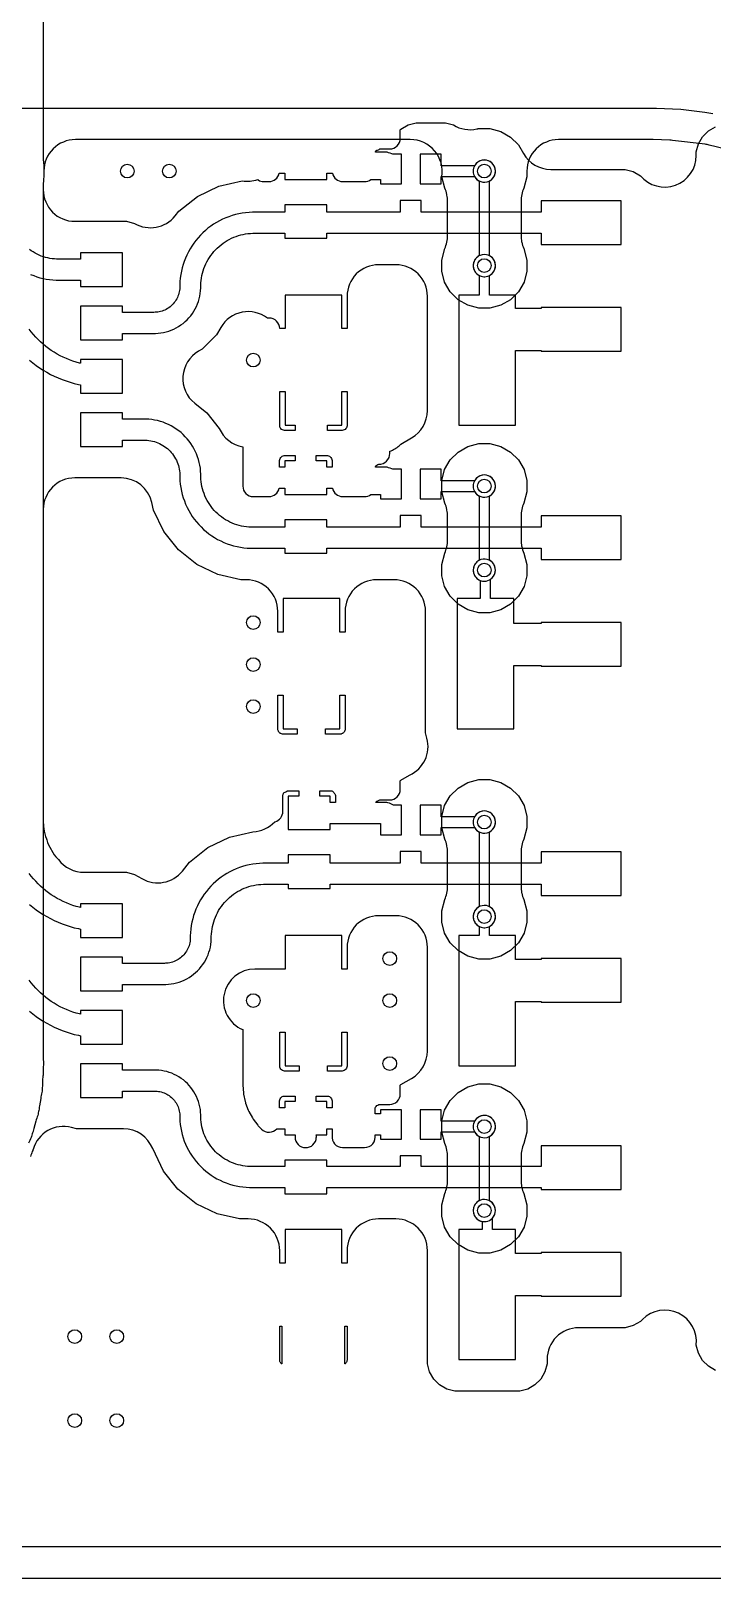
# Model space of a CAD drawing. Header units: millimetres. Extents: x 0 to 150, y 0 to 150.
# Drawn here: x 74.9 to 107.3, y 0 to 73.7 of the extents above; entities that cross this region are included whole.
import ezdxf

# ---------------------------------------------------------------- set-up
doc = ezdxf.new("R2010")
doc.units = ezdxf.units.MM

msp = doc.modelspace()

# ---------------------------------------------------------------- linework, layer by layer
at = {"layer": '16_copper'}
for points in [[(72.647, 70), (104.5, 70), (104.693, 69.999), (105.08, 69.989), (105.466, 69.971), (105.852, 69.943), (106.237, 69.905), (106.62, 69.859), (107.003, 69.803), (107.384, 69.738)], [(57, 1.5), (140, 1.5)]]:
    msp.add_lwpolyline(points, dxfattribs=at)
msp.add_lwpolyline([(108.727, 67.868), (107.202, 68.243, 0.030217), (107.024, 68.276), (105.466, 68.465, 0.022659), (105.33, 68.476), (104.545, 68.499, 0.007552), (104.5, 68.5), (100.028, 68.5, 0.414214), (98.528, 67), (98.528, 66.733), (98.382, 66.187, 0.105882), (98.25, 65.573), (98.25, 63.927, 0.048452), (98.278, 63.639), (98.283, 63.618, 0.052951), (98.382, 63.313), (98.528, 62.767), (98.528, 62.233), (98.39, 61.717), (98.123, 61.255), (97.745, 60.877), (97.283, 60.61), (96.767, 60.472), (96.233, 60.472), (95.717, 60.61), (95.255, 60.877), (94.877, 61.255), (94.61, 61.717), (94.472, 62.233), (94.472, 62.767), (94.618, 63.313, 0.105882), (94.75, 63.927), (94.75, 65.573, 0.048452), (94.722, 65.861), (94.717, 65.882, 0.052951), (94.618, 66.187), (94.472, 66.733, 0.466806), (92.972, 68.5), (77.028, 68.5, 0.414214), (75.528, 67), (75.528, 66.719, 0.048451), (75.5, 66.43), (75.5, 24.673, 0.024023), (75.507, 24.527), (75.51, 24.504, 0.048073), (75.5, 24.214), (75.5, 24.031, 0.029183), (75.477, 23.857), (75.477, 23.851, 0.065937), (75.461, 23.453), (75.461, 23.423, 0.039046), (75.441, 23.187), (75.436, 23.123, 0.047942), (75.377, 22.839), (75.316, 22.485, 0.021249), (75.301, 22.358), (75.298, 22.328, 0.039041), (75.251, 22.096), (75.239, 22.032, 0.047945), (75.149, 21.758), (75.048, 21.412, 0.021244), (75.018, 21.288), (75.012, 21.258, 0.039039), (74.939, 21.033), (74.92, 20.972, 0.047952), (74.799, 20.709)], format="xyb", dxfattribs=at)
for points in [[(96.589, 61.978, 0.714199), (96.75, 62.966), (96.75, 66.534, 0.951294), (96.298, 67.489), (96.244, 67.463, 0.594063), (96.25, 66.534), (96.25, 62.966), (96.244, 62.963), (96.194, 62.931), (96.147, 62.894), (96.106, 62.853), (96.069, 62.806), (96.037, 62.756), (96.011, 62.702), (95.992, 62.646), (95.978, 62.589), (95.972, 62.53), (95.972, 62.47), (95.978, 62.411), (95.992, 62.354), (96.011, 62.298), (96.037, 62.244), (96.069, 62.194), (96.106, 62.147), (96.147, 62.106), (96.194, 62.069), (96.244, 62.037), (96.298, 62.011), (96.354, 61.992), (96.411, 61.978), (96.47, 61.972), (96.53, 61.972)], [(96.233, 45.972), (95.717, 46.11), (95.255, 46.377), (94.877, 46.755), (94.61, 47.217), (94.472, 47.733), (94.472, 48.267), (94.618, 48.813, 0.105882), (94.75, 49.427), (94.75, 50.573, 0.048452), (94.722, 50.861), (94.717, 50.882, 0.052951), (94.618, 51.187), (94.472, 51.733), (94.472, 52.267), (94.61, 52.783), (94.877, 53.245), (95.255, 53.623), (95.717, 53.89), (96.233, 54.028), (96.767, 54.028), (97.283, 53.89), (97.745, 53.623), (98.123, 53.245), (98.39, 52.783), (98.528, 52.267), (98.528, 51.733), (98.382, 51.187, 0.105882), (98.25, 50.573), (98.25, 49.427, 0.048452), (98.278, 49.139), (98.283, 49.118, 0.052951), (98.382, 48.813), (98.528, 48.267), (98.528, 47.733), (98.39, 47.217), (98.123, 46.755), (97.745, 46.377), (97.283, 46.11), (96.767, 45.972)], [(96.589, 47.478, 0.714199), (96.75, 48.466), (96.75, 51.534, 0.951294), (96.298, 52.489), (96.244, 52.463, 0.594063), (96.25, 51.534), (96.25, 48.466), (96.244, 48.463), (96.194, 48.431), (96.147, 48.394), (96.106, 48.353), (96.069, 48.306), (96.037, 48.256), (96.011, 48.202), (95.992, 48.146), (95.978, 48.089), (95.972, 48.03), (95.972, 47.97), (95.978, 47.911), (95.992, 47.854), (96.011, 47.798), (96.037, 47.744), (96.069, 47.694), (96.106, 47.647), (96.147, 47.606), (96.194, 47.569), (96.244, 47.537), (96.298, 47.511), (96.354, 47.492), (96.411, 47.478), (96.47, 47.472), (96.53, 47.472)], [(96.233, 29.472), (95.717, 29.61), (95.255, 29.877), (94.877, 30.255), (94.61, 30.717), (94.472, 31.233), (94.472, 31.767), (94.618, 32.313, 0.105882), (94.75, 32.927), (94.75, 34.573, 0.048452), (94.722, 34.861), (94.717, 34.882, 0.052951), (94.618, 35.187), (94.472, 35.733), (94.472, 36.267), (94.61, 36.783), (94.877, 37.245), (95.255, 37.623), (95.717, 37.89), (96.233, 38.028), (96.767, 38.028), (97.283, 37.89), (97.745, 37.623), (98.123, 37.245), (98.39, 36.783), (98.528, 36.267), (98.528, 35.733), (98.382, 35.187, 0.105882), (98.25, 34.573), (98.25, 32.927, 0.048452), (98.278, 32.639), (98.283, 32.618, 0.052951), (98.382, 32.313), (98.528, 31.767), (98.528, 31.233), (98.39, 30.717), (98.123, 30.255), (97.745, 29.877), (97.283, 29.61), (96.767, 29.472)], [(96.589, 30.978, 0.714199), (96.75, 31.966), (96.75, 35.534, 0.951294), (96.298, 36.489), (96.244, 36.463, 0.594063), (96.25, 35.534), (96.25, 31.966), (96.244, 31.963), (96.194, 31.931), (96.147, 31.894), (96.106, 31.853), (96.069, 31.806), (96.037, 31.756), (96.011, 31.702), (95.992, 31.646), (95.978, 31.589), (95.972, 31.53), (95.972, 31.47), (95.978, 31.411), (95.992, 31.354), (96.011, 31.298), (96.037, 31.244), (96.069, 31.194), (96.106, 31.147), (96.147, 31.106), (96.194, 31.069), (96.244, 31.037), (96.298, 31.011), (96.354, 30.992), (96.411, 30.978), (96.47, 30.972), (96.53, 30.972)], [(96.233, 15.472), (95.717, 15.61), (95.255, 15.877), (94.877, 16.255), (94.61, 16.717), (94.472, 17.233), (94.472, 17.767), (94.618, 18.313, 0.105882), (94.75, 18.927), (94.75, 20.073, 0.048452), (94.722, 20.361), (94.717, 20.382, 0.052951), (94.618, 20.687), (94.472, 21.233), (94.472, 21.767), (94.61, 22.283), (94.877, 22.745), (95.255, 23.123), (95.717, 23.39), (96.233, 23.528), (96.767, 23.528), (97.283, 23.39), (97.745, 23.123), (98.123, 22.745), (98.39, 22.283), (98.528, 21.767), (98.528, 21.233), (98.382, 20.687, 0.105882), (98.25, 20.073), (98.25, 18.927, 0.048452), (98.278, 18.639), (98.283, 18.618, 0.052951), (98.382, 18.313), (98.528, 17.767), (98.528, 17.233), (98.39, 16.717), (98.123, 16.255), (97.745, 15.877), (97.283, 15.61), (96.767, 15.472)], [(96.589, 16.978, 0.714199), (96.75, 17.966), (96.75, 21.034, 0.951294), (96.298, 21.989), (96.244, 21.963, 0.594063), (96.25, 21.034), (96.25, 17.966), (96.244, 17.963), (96.194, 17.931), (96.147, 17.894), (96.106, 17.853), (96.069, 17.806), (96.037, 17.756), (96.011, 17.702), (95.992, 17.646), (95.978, 17.589), (95.972, 17.53), (95.972, 17.47), (95.978, 17.411), (95.992, 17.354), (96.011, 17.298), (96.037, 17.244), (96.069, 17.194), (96.106, 17.147), (96.147, 17.106), (96.194, 17.069), (96.244, 17.037), (96.298, 17.011), (96.354, 16.992), (96.411, 16.978), (96.47, 16.972), (96.53, 16.972)]]:
    msp.add_lwpolyline(points, format="xyb", close=True, dxfattribs=at)
at = {"layer": '1_copper'}
for points in [[(75.5, 81.14), (75.5, 67.57, 0.01614), (75.503, 67.473), (75.505, 67.454, 0.028867), (75.528, 67.28), (75.528, 66.719, 0.048452), (75.5, 66.43), (75.5, 66.11, 0.414214), (77, 64.61), (79.467, 64.61), (79.849, 64.508, 0.37264), (81.779, 64.867), (81.954, 65.086), (82.842, 65.794), (83.865, 66.287), (84.972, 66.54, 0.123232), (85.709, 66.594), (85.73, 66.579, 0.143416), (86, 66.5), (86.246, 66.5, 0.356317), (86.735, 66.9), (87, 66.9), (87, 66.6), (89, 66.6), (89, 66.9), (89.265, 66.9, 0.356337), (89.754, 66.5), (90.796, 66.5, 0.161906), (91.095, 66.6), (91.55, 66.6), (91.55, 66.4), (92.55, 66.4), (92.55, 67.8), (92.137, 67.8), (92.092, 67.824), (92.02, 67.854), (91.945, 67.877, 0.077399), (91.789, 67.9), (91.316, 67.9), (91.325, 67.92), (91.353, 67.962), (91.382, 67.991, 0.025706), (91.525, 68.054), (92, 68.054, 0.414214), (92.5, 68.554), (92.5, 68.971), (92.529, 69), (92.871, 69.198), (93.253, 69.3), (94.647, 69.3), (95.029, 69.198, 0.196558), (96.149, 69.007), (96.184, 69.016, 0.008277), (96.233, 69.028), (96.767, 69.028), (97.283, 68.89), (97.745, 68.623), (98.123, 68.245), (98.362, 67.831, 0.267949), (99.661, 67.081), (103.212, 67.081), (103.594, 66.979), (103.936, 66.782, 0.702138), (106.595, 67.744), (106.595, 67.912), (106.697, 68.294), (106.895, 68.636), (107.174, 68.915), (107.516, 69.113)], [(107.516, 9.887), (107.174, 10.085), (106.895, 10.364), (106.697, 10.706), (106.595, 11.088, 0.7094), (104.034, 12.317), (103.936, 12.218), (103.594, 12.021), (103.212, 11.919), (100.99, 11.919, 0.414214), (99.49, 10.419), (99.49, 10.203), (99.388, 9.821), (99.191, 9.479), (98.911, 9.2), (98.569, 9.002), (98.188, 8.9), (95.093, 8.9), (94.711, 9.002), (94.369, 9.2), (94.09, 9.479), (93.892, 9.821), (93.79, 10.203), (93.79, 15.6, 0.414214), (92.29, 17.1), (91.464, 17.1, 0.414214), (89.964, 15.6), (89.964, 15), (89.71, 15), (89.71, 16.6), (87.01, 16.6), (87.01, 15), (86.756, 15), (86.756, 15.6, 0.414214), (85.256, 17.1), (84.848, 17.1), (83.771, 17.346), (82.777, 17.825), (81.913, 18.513), (81.225, 19.377), (80.708, 20.449, 0.306225), (79.317, 21.39), (77.073, 21.39), (76.841, 21.452, 0.409417), (75.01, 20.415), (75.008, 20.408), (74.998, 20.368, 0.040723), (74.914, 20.137), (74.894, 20.076, 0.04588)]]:
    msp.add_lwpolyline(points, format="xyb", dxfattribs=at)
for points in [[(94.45, 66.75), (96.034, 66.75, 0.951294), (96.989, 67.202), (96.963, 67.256, 0.594063), (96.034, 67.25), (94.45, 67.25), (94.45, 67.8), (93.45, 67.8), (93.45, 66.4), (94.45, 66.4)], [(80.964, 59.278), (81.093, 59.293), (81.221, 59.315), (81.347, 59.345), (81.472, 59.382), (81.594, 59.427), (81.713, 59.478), (81.829, 59.536), (81.941, 59.601), (82.05, 59.673), (82.154, 59.75), (82.253, 59.833), (82.348, 59.922), (82.437, 60.017), (82.52, 60.116), (82.597, 60.22), (82.669, 60.329), (82.734, 60.441), (82.792, 60.557), (82.843, 60.676), (82.888, 60.798), (82.925, 60.923), (82.955, 61.049), (82.977, 61.177), (82.992, 61.306), (83, 61.435), (83, 61.5), (83.001, 61.559), (83.006, 61.676), (83.017, 61.793), (83.033, 61.909), (83.055, 62.024), (83.082, 62.138), (83.114, 62.251), (83.151, 62.363), (83.193, 62.472), (83.241, 62.579), (83.293, 62.684), (83.35, 62.787), (83.412, 62.887), (83.478, 62.983), (83.549, 63.077), (83.624, 63.167), (83.703, 63.254), (83.786, 63.337), (83.873, 63.416), (83.963, 63.491), (84.057, 63.562), (84.153, 63.628), (84.253, 63.69), (84.356, 63.747), (84.461, 63.799), (84.568, 63.847), (84.677, 63.889), (84.789, 63.926), (84.902, 63.958), (85.016, 63.985), (85.131, 64.007), (85.247, 64.023), (85.364, 64.034), (85.481, 64.039), (85.54, 64.04), (87, 64.04), (87, 63.8), (89, 63.8), (89, 64.04), (99.205, 64.04), (99.205, 63.499), (103.015, 63.499), (103.015, 65.581), (99.205, 65.581), (99.205, 65.04), (93.5, 65.04), (93.5, 65.6), (92.5, 65.6), (92.5, 65.04), (89, 65.04), (89, 65.4), (87, 65.4), (87, 65.04), (85.458, 65.04), (85.295, 65.032), (85.132, 65.017), (84.97, 64.995), (84.809, 64.965), (84.65, 64.927), (84.493, 64.882), (84.337, 64.83), (84.185, 64.771), (84.035, 64.705), (83.889, 64.632), (83.746, 64.553), (83.607, 64.467), (83.472, 64.374), (83.341, 64.276), (83.216, 64.171), (83.095, 64.061), (82.979, 63.945), (82.869, 63.824), (82.764, 63.699), (82.666, 63.568), (82.573, 63.433), (82.487, 63.294), (82.408, 63.151), (82.335, 63.005), (82.269, 62.855), (82.21, 62.703), (82.158, 62.547), (82.113, 62.39), (82.075, 62.231), (82.045, 62.07), (82.023, 61.908), (82.008, 61.745), (82, 61.582), (82, 61.5), (81.999, 61.464), (81.995, 61.393), (81.987, 61.322), (81.975, 61.251), (81.958, 61.182), (81.938, 61.113), (81.913, 61.046), (81.885, 60.98), (81.853, 60.916), (81.817, 60.854), (81.778, 60.795), (81.735, 60.737), (81.689, 60.682), (81.64, 60.63), (81.588, 60.581), (81.533, 60.535), (81.476, 60.492), (81.416, 60.453), (81.354, 60.417), (81.29, 60.385), (81.224, 60.357), (81.157, 60.332), (81.088, 60.312), (81.019, 60.295), (80.948, 60.283), (80.877, 60.275, 0.052374), (80.77, 60.27), (79.27, 60.27), (79.27, 60.57), (77.27, 60.57), (77.27, 58.97), (79.27, 58.97), (79.27, 59.27), (80.835, 59.27)], [(97.99, 58.46), (99.205, 58.46), (99.205, 58.419), (103.015, 58.419), (103.015, 60.501), (99.205, 60.501), (99.205, 60.46), (97.99, 60.46), (97.99, 61.1), (96.75, 61.1), (96.75, 62.034, 0.951294), (96.298, 62.989), (96.244, 62.963, 0.594063), (96.25, 62.034), (96.25, 61.1), (95.29, 61.1), (95.29, 54.9), (97.99, 54.9)], [(92.137, 52.8), (92.092, 52.824), (92.02, 52.854), (91.945, 52.877, 0.077399), (91.789, 52.9), (91.316, 52.9), (91.325, 52.92), (91.353, 52.962), (91.388, 52.997), (91.43, 53.025), (91.476, 53.044, 0.428115), (92, 53.554), (92, 53.656, 0.08769), (92.447, 53.925), (92.478, 53.951, 0.011591), (92.529, 54), (93.04, 54.295, 0.267948), (93.79, 55.594), (93.79, 61.04, 0.414214), (92.29, 62.54), (91.464, 62.54, 0.414214), (89.964, 61.04), (89.964, 59.5), (89.71, 59.5), (89.71, 61.1), (87.01, 61.1), (87.01, 59.5), (86.756, 59.5, 0.414206), (86.256, 60), (86.168, 60, 0.452852), (83.957, 59.56), (83.755, 59.21), (83.06, 58.515), (82.893, 58.419, 0.528515), (82.708, 55.947), (83.292, 55.482), (83.88, 54.743, 0.252046), (85, 53.867), (85, 52, 0.414214), (85.5, 51.5), (86.246, 51.5, 0.356317), (86.735, 51.9), (87, 51.9), (87, 51.6), (89, 51.6), (89, 51.9), (89.265, 51.9, 0.356337), (89.754, 51.5), (90.796, 51.5, 0.161906), (91.095, 51.6), (91.5, 51.6, 0.025054), (91.55, 51.603), (91.55, 51.4), (92.55, 51.4), (92.55, 52.8)], [(85.401, 50.041), (85.285, 50.046), (85.168, 50.057), (85.052, 50.074), (84.937, 50.096), (84.823, 50.124), (84.711, 50.157), (84.6, 50.195), (84.492, 50.239), (84.385, 50.287), (84.281, 50.341), (84.18, 50.399), (84.081, 50.463), (83.986, 50.531), (83.894, 50.603), (83.805, 50.68), (83.721, 50.761), (83.64, 50.845), (83.563, 50.934), (83.491, 51.026), (83.423, 51.121), (83.359, 51.22), (83.301, 51.321), (83.247, 51.425), (83.199, 51.532), (83.155, 51.64), (83.117, 51.751), (83.084, 51.863), (83.056, 51.977), (83.034, 52.092), (83.017, 52.208), (83.006, 52.325), (83.001, 52.441), (83, 52.5), (83, 52.57), (82.993, 52.711), (82.978, 52.851), (82.956, 52.99), (82.927, 53.128), (82.89, 53.264), (82.847, 53.398), (82.796, 53.53), (82.739, 53.658), (82.675, 53.784), (82.604, 53.906), (82.528, 54.024), (82.445, 54.138), (82.356, 54.248), (82.262, 54.352), (82.162, 54.452), (82.058, 54.546), (81.948, 54.635), (81.834, 54.718), (81.716, 54.794), (81.594, 54.865), (81.468, 54.929), (81.34, 54.986), (81.208, 55.037), (81.074, 55.08), (80.938, 55.117), (80.8, 55.146), (80.661, 55.168), (80.521, 55.183), (80.38, 55.19), (79.27, 55.19), (79.27, 55.49), (77.27, 55.49), (77.27, 53.89), (79.27, 53.89), (79.27, 54.19), (80.31, 54.19, 0.064256), (80.443, 54.185), (80.531, 54.176), (80.618, 54.162), (80.705, 54.143), (80.79, 54.12), (80.874, 54.093), (80.957, 54.061), (81.038, 54.025), (81.116, 53.985), (81.193, 53.941), (81.267, 53.893), (81.339, 53.841), (81.408, 53.785), (81.473, 53.726), (81.536, 53.663), (81.595, 53.598), (81.651, 53.529), (81.703, 53.457), (81.751, 53.383), (81.795, 53.306), (81.835, 53.228), (81.871, 53.147), (81.903, 53.064), (81.93, 52.98), (81.953, 52.895), (81.972, 52.808), (81.986, 52.721), (81.995, 52.633), (81.999, 52.544), (82, 52.5), (82, 52.418), (82.008, 52.253), (82.023, 52.089), (82.047, 51.926), (82.078, 51.764), (82.117, 51.604), (82.163, 51.446), (82.217, 51.291), (82.278, 51.138), (82.347, 50.988), (82.422, 50.841), (82.505, 50.699), (82.594, 50.56), (82.689, 50.426), (82.791, 50.296), (82.899, 50.172), (83.013, 50.053), (83.132, 49.939), (83.256, 49.831), (83.386, 49.729), (83.52, 49.634), (83.659, 49.545), (83.801, 49.462), (83.948, 49.387), (84.098, 49.318), (84.251, 49.257), (84.406, 49.203), (84.564, 49.157), (84.724, 49.118), (84.886, 49.087), (85.049, 49.063), (85.213, 49.048), (85.378, 49.04), (87, 49.04), (87, 48.8), (89, 48.8), (89, 49.04), (99.205, 49.04), (99.205, 48.499), (103.015, 48.499), (103.015, 50.581), (99.205, 50.581), (99.205, 50.04), (93.5, 50.04), (93.5, 50.6), (92.5, 50.6), (92.5, 50.04), (89, 50.04), (89, 50.4), (87, 50.4), (87, 50.04), (85.46, 50.04)], [(86.909, 37.281), (86.913, 37.298), (86.919, 37.322), (86.932, 37.353), (86.944, 37.374), (86.953, 37.388), (86.969, 37.408, 0.030823), (87.135, 37.494), (87.66, 37.494), (87.66, 37.24), (87.16, 37.24), (87.16, 35.64), (89.16, 35.64), (89.16, 35.94), (91.55, 35.94), (91.55, 35.4), (92.55, 35.4), (92.55, 36.8), (92.175, 36.8), (92.119, 36.835), (92.05, 36.869), (91.977, 36.897), (91.903, 36.919, 0.076391), (91.749, 36.94), (91.338, 36.94), (91.353, 36.962), (91.388, 36.997, 0.024483), (91.525, 37.054), (92, 37.054, 0.414214), (92.5, 37.554), (92.5, 37.971), (92.529, 38), (92.941, 38.238, 0.366399), (93.768, 39.991), (93.7, 40.243), (93.7, 46.04, 0.414214), (92.2, 47.54), (91.374, 47.54, 0.414214), (89.874, 46.04), (89.874, 45.04), (89.62, 45.04), (89.62, 46.64), (86.92, 46.64), (86.92, 45.04), (86.666, 45.04), (86.666, 46.04, 0.414214), (85.166, 47.54), (84.901, 47.54), (83.811, 47.789), (82.804, 48.274), (81.931, 48.971), (81.234, 49.844), (80.749, 50.851), (80.664, 51.224, 0.349915), (79.201, 52.39), (77, 52.39, 0.414214), (75.5, 50.89), (75.5, 36.08, 0.063298), (75.528, 35.701), (75.53, 35.69, 0.084045), (75.645, 35.198), (75.665, 35.147, 0.081242), (75.868, 34.702), (75.897, 34.656, 0.081248), (76.183, 34.26), (76.221, 34.221, 0.240938), (77.453, 33.61), (79.467, 33.61), (79.849, 33.508), (80.199, 33.306, 0.371047), (82.121, 33.67), (82.454, 34.086), (83.342, 34.794), (84.365, 35.287), (85.482, 35.542, 0.195861), (86.517, 36.012), (86.543, 36.02, 0.335072), (86.906, 36.5), (86.906, 37.04), (86.906, 37.257)], [(94.45, 51.75), (96.034, 51.75, 0.951294), (96.989, 52.202), (96.963, 52.256, 0.594063), (96.034, 52.25), (94.45, 52.25), (94.45, 52.8), (93.45, 52.8), (93.45, 51.4), (94.45, 51.4)], [(97.9, 43.46), (99.205, 43.46), (99.205, 43.419), (103.015, 43.419), (103.015, 45.501), (99.205, 45.501), (99.205, 45.46), (97.9, 45.46), (97.9, 46.64), (96.8, 46.64), (96.8, 47.565, 0.951705), (96.244, 48.463), (96.194, 48.431, 0.591675), (96.3, 47.51), (96.3, 46.64), (95.2, 46.64), (95.2, 40.44), (97.9, 40.44)], [(86.895, 40.186), (86.846, 40.196), (86.807, 40.212), (86.786, 40.224), (86.772, 40.233), (86.752, 40.249), (86.728, 40.272), (86.713, 40.292), (86.704, 40.306), (86.692, 40.327), (86.679, 40.358, 0.010885), (86.666, 40.423), (86.666, 42.04), (86.92, 42.04), (86.92, 40.44), (87.595, 40.44), (87.595, 40.186)], [(89.16, 36.94), (89.16, 37.24), (88.66, 37.24), (88.66, 37.494), (89.185, 37.494), (89.234, 37.484), (89.278, 37.466, 0.001177), (89.285, 37.462), (89.308, 37.447, 0.027028), (89.404, 37.314), (89.414, 37.265), (89.414, 36.94)], [(94.45, 35.75), (96.034, 35.75, 0.951294), (96.989, 36.202), (96.963, 36.256, 0.594063), (96.034, 36.25), (94.45, 36.25), (94.45, 36.8), (93.45, 36.8), (93.45, 35.4), (94.45, 35.4)], [(81.464, 28.278), (81.593, 28.293), (81.721, 28.315), (81.847, 28.345), (81.972, 28.382), (82.094, 28.427), (82.213, 28.478), (82.329, 28.536), (82.441, 28.601), (82.55, 28.673), (82.654, 28.75), (82.753, 28.833), (82.848, 28.922), (82.937, 29.017), (83.02, 29.116), (83.097, 29.22), (83.169, 29.329), (83.234, 29.441), (83.292, 29.557), (83.343, 29.676), (83.388, 29.798), (83.425, 29.923), (83.455, 30.049), (83.477, 30.177), (83.492, 30.306), (83.5, 30.435), (83.5, 30.5), (83.501, 30.559), (83.506, 30.676), (83.517, 30.793), (83.533, 30.909), (83.555, 31.024), (83.582, 31.138), (83.614, 31.251), (83.651, 31.363), (83.693, 31.472), (83.741, 31.579), (83.793, 31.684), (83.85, 31.787), (83.912, 31.887), (83.978, 31.983), (84.049, 32.077), (84.124, 32.167), (84.203, 32.254), (84.286, 32.337), (84.373, 32.416), (84.463, 32.491), (84.557, 32.562), (84.653, 32.628), (84.753, 32.69), (84.856, 32.747), (84.961, 32.799), (85.068, 32.847), (85.177, 32.889), (85.289, 32.926), (85.402, 32.958), (85.516, 32.985), (85.631, 33.007), (85.747, 33.023), (85.864, 33.034), (85.981, 33.039), (86.04, 33.04), (87.16, 33.04), (87.16, 32.84), (89.16, 32.84), (89.16, 33.04), (99.205, 33.04), (99.205, 32.499), (103.015, 32.499), (103.015, 34.581), (99.205, 34.581), (99.205, 34.04), (93.5, 34.04), (93.5, 34.6), (92.5, 34.6), (92.5, 34.04), (89.16, 34.04), (89.16, 34.44), (87.16, 34.44), (87.16, 34.04), (85.958, 34.04), (85.795, 34.032), (85.632, 34.017), (85.47, 33.995), (85.309, 33.965), (85.15, 33.927), (84.993, 33.882), (84.837, 33.83), (84.685, 33.771), (84.535, 33.705), (84.389, 33.632), (84.246, 33.553), (84.107, 33.467), (83.972, 33.374), (83.841, 33.276), (83.716, 33.171), (83.595, 33.061), (83.479, 32.945), (83.369, 32.824), (83.264, 32.699), (83.166, 32.568), (83.073, 32.433), (82.987, 32.294), (82.908, 32.151), (82.835, 32.005), (82.769, 31.855), (82.71, 31.703), (82.658, 31.547), (82.613, 31.39), (82.575, 31.231), (82.545, 31.07), (82.523, 30.908), (82.508, 30.745), (82.5, 30.582), (82.5, 30.5), (82.499, 30.464), (82.495, 30.393), (82.487, 30.322), (82.475, 30.251), (82.458, 30.182), (82.438, 30.113), (82.413, 30.046), (82.385, 29.98), (82.353, 29.916), (82.317, 29.854), (82.278, 29.795), (82.235, 29.737), (82.189, 29.682), (82.14, 29.63), (82.088, 29.581), (82.033, 29.535), (81.976, 29.492), (81.916, 29.453), (81.854, 29.417), (81.79, 29.385), (81.724, 29.357), (81.657, 29.332), (81.588, 29.312), (81.519, 29.295), (81.448, 29.283), (81.377, 29.275, 0.052374), (81.27, 29.27), (79.27, 29.27), (79.27, 29.57), (77.27, 29.57), (77.27, 27.97), (79.27, 27.97), (79.27, 28.27), (81.335, 28.27)], [(97.99, 27.46), (99.205, 27.46), (99.205, 27.419), (103.015, 27.419), (103.015, 29.501), (99.205, 29.501), (99.205, 29.46), (97.99, 29.46), (97.99, 30.6), (96.75, 30.6), (96.75, 31.034, 0.951294), (96.298, 31.989), (96.244, 31.963, 0.594063), (96.25, 31.034), (96.25, 30.6), (95.29, 30.6), (95.29, 24.4), (97.99, 24.4)], [(87.01, 30.6), (87.01, 29), (85.577, 29, 0.819692), (85, 26.116), (85, 23.5, 0.017851), (85.001, 23.464), (85.027, 23.109, 0.035716), (85.037, 23.038), (85.113, 22.689, 0.035712), (85.133, 22.621), (85.257, 22.287, 0.035717), (85.287, 22.222), (85.458, 21.909, 0.035714), (85.497, 21.849), (85.71, 21.563, 0.035714), (85.757, 21.509), (85.892, 21.374, 0.434903), (86.623, 21.4), (87, 21.4), (87, 21.1), (87.5, 21.1, 0.984324), (88.487, 20.887), (88.492, 20.913, 0.093486), (88.5, 21.1), (89, 21.1), (89, 21.4), (89.254, 21.4), (89.254, 21.068, 0.454881), (89.749, 20.5), (90.796, 20.5, 0.473274), (91.296, 21.1), (91.55, 21.1), (91.55, 20.9), (92.55, 20.9), (92.55, 22.3), (91.55, 22.3), (91.55, 22.1), (91.296, 22.1), (91.296, 22.325), (91.306, 22.374), (91.325, 22.42), (91.353, 22.462), (91.388, 22.497), (91.43, 22.525), (91.476, 22.544), (91.525, 22.554), (92, 22.554, 0.414214), (92.5, 23.054), (92.5, 23.472, 0.006593), (92.529, 23.5), (93.04, 23.795, 0.267948), (93.79, 25.094), (93.79, 30.04, 0.414214), (92.29, 31.54), (91.464, 31.54, 0.414214), (89.964, 30.04), (89.964, 29), (89.71, 29), (89.71, 30.6)], [(99.205, 18.499), (103.015, 18.499), (103.015, 20.581), (99.205, 20.581), (99.205, 19.6), (93.5, 19.6), (93.5, 20.1), (92.5, 20.1), (92.5, 19.6), (89, 19.6), (89, 19.9), (87, 19.9), (87, 19.6), (85.4, 19.6), (85.343, 19.601), (85.229, 19.606), (85.115, 19.617), (85.002, 19.633), (84.89, 19.655), (84.779, 19.682), (84.669, 19.714), (84.561, 19.751), (84.455, 19.794), (84.351, 19.841), (84.25, 19.894), (84.151, 19.951), (84.055, 20.012), (83.962, 20.079), (83.872, 20.149), (83.786, 20.224), (83.703, 20.303), (83.624, 20.386), (83.549, 20.472), (83.479, 20.562), (83.412, 20.655), (83.351, 20.751), (83.294, 20.85), (83.241, 20.951), (83.194, 21.055), (83.151, 21.161), (83.114, 21.269), (83.082, 21.379), (83.055, 21.49), (83.033, 21.602), (83.017, 21.715), (83.006, 21.829), (83.001, 21.943), (83, 22), (83, 22.064), (82.993, 22.191), (82.978, 22.318), (82.956, 22.443), (82.926, 22.567), (82.89, 22.689), (82.846, 22.809), (82.796, 22.926), (82.738, 23.04), (82.675, 23.15), (82.605, 23.257), (82.529, 23.359), (82.447, 23.457), (82.359, 23.549), (82.267, 23.637), (82.169, 23.719), (82.067, 23.795), (81.96, 23.865), (81.85, 23.928), (81.736, 23.986), (81.619, 24.036), (81.499, 24.08), (81.377, 24.116), (81.253, 24.146), (81.128, 24.168), (81.001, 24.183), (80.874, 24.19), (79.27, 24.19), (79.27, 24.49), (77.27, 24.49), (77.27, 22.89), (79.27, 22.89), (79.27, 23.19), (80.81, 23.19, 0.05073), (80.914, 23.185), (80.982, 23.177), (81.051, 23.165), (81.118, 23.149), (81.184, 23.13), (81.249, 23.106), (81.313, 23.079), (81.375, 23.047), (81.435, 23.013), (81.493, 22.975), (81.548, 22.933), (81.601, 22.889), (81.651, 22.841), (81.699, 22.791), (81.743, 22.738), (81.785, 22.683), (81.823, 22.625), (81.857, 22.565), (81.889, 22.503), (81.916, 22.439), (81.94, 22.374), (81.959, 22.308), (81.975, 22.241), (81.987, 22.172), (81.995, 22.104), (81.999, 22.035), (82, 22), (82, 21.919), (82.008, 21.757), (82.023, 21.596), (82.046, 21.436), (82.077, 21.277), (82.115, 21.12), (82.161, 20.964), (82.213, 20.811), (82.274, 20.661), (82.341, 20.514), (82.415, 20.37), (82.496, 20.23), (82.583, 20.094), (82.677, 19.962), (82.777, 19.835), (82.883, 19.712), (82.995, 19.595), (83.112, 19.483), (83.235, 19.377), (83.362, 19.277), (83.494, 19.183), (83.63, 19.096), (83.77, 19.015), (83.914, 18.941), (84.061, 18.874), (84.211, 18.813), (84.364, 18.761), (84.52, 18.715), (84.677, 18.677), (84.836, 18.646), (84.996, 18.623), (85.157, 18.608), (85.319, 18.6), (87, 18.6), (87, 18.3), (89, 18.3), (89, 18.6), (99.205, 18.6)], [(94.45, 21.25), (96.034, 21.25, 0.951294), (96.989, 21.702), (96.963, 21.756, 0.594063), (96.034, 21.75), (94.45, 21.75), (94.45, 22.3), (93.45, 22.3), (93.45, 20.9), (94.45, 20.9)], [(97.99, 13.46), (99.205, 13.46), (99.205, 13.419), (103.015, 13.419), (103.015, 15.501), (99.205, 15.501), (99.205, 15.46), (97.99, 15.46), (97.99, 16.6), (96.89, 16.6), (96.89, 17.143, 0.950829), (96.147, 17.894), (96.106, 17.853, 0.576124), (96.39, 16.983), (96.39, 16.6), (95.29, 16.6), (95.29, 10.4), (97.99, 10.4)], [(86.842, 10.209), (86.818, 10.232), (86.798, 10.259), (86.782, 10.287), (86.769, 10.318, 0.010885), (86.756, 10.383), (86.756, 12), (86.86, 12), (86.86, 10.195)]]:
    msp.add_lwpolyline(points, format="xyb", close=True, dxfattribs=at)
for points in [[(74.897, 62.083), (75.042, 62.023), (75.189, 61.97), (75.339, 61.925), (75.491, 61.887), (75.644, 61.856), (75.799, 61.833), (75.955, 61.818), (76.112, 61.81), (77.27, 61.81), (77.27, 61.51), (79.27, 61.51), (79.27, 63.11), (77.27, 63.11), (77.27, 62.81), (76.19, 62.81), (76.136, 62.811), (76.029, 62.816), (75.922, 62.826), (75.816, 62.842), (75.71, 62.863), (75.606, 62.889), (75.503, 62.921), (75.402, 62.957), (75.303, 62.998), (75.205, 63.044), (75.111, 63.095), (75.018, 63.15), (74.929, 63.209), (74.843, 63.274)], [(74.839, 57.998), (74.995, 57.87), (75.155, 57.748), (75.321, 57.631), (75.49, 57.522), (75.664, 57.418), (75.841, 57.322), (76.022, 57.232), (76.206, 57.15), (76.394, 57.074), (76.584, 57.006), (76.776, 56.945), (76.971, 56.892), (77.168, 56.846), (77.27, 56.826), (77.27, 56.43), (79.27, 56.43), (79.27, 58.03), (77.27, 58.03), (77.27, 57.849), (77.218, 57.862), (77.06, 57.905), (76.904, 57.954), (76.75, 58.01), (76.598, 58.071), (76.449, 58.138), (76.302, 58.21), (76.159, 58.289), (76.018, 58.372), (75.881, 58.461), (75.747, 58.555), (75.617, 58.654), (75.491, 58.758), (75.369, 58.867), (75.251, 58.981), (75.137, 59.099), (75.028, 59.221), (74.924, 59.347), (74.825, 59.477)], [(74.839, 32.078), (74.995, 31.95), (75.155, 31.828), (75.321, 31.711), (75.49, 31.602), (75.664, 31.498), (75.841, 31.402), (76.022, 31.312), (76.206, 31.23), (76.394, 31.154), (76.584, 31.086), (76.776, 31.025), (76.971, 30.972), (77.168, 30.926), (77.27, 30.906), (77.27, 30.51), (79.27, 30.51), (79.27, 32.11), (77.27, 32.11), (77.27, 31.929), (77.218, 31.942), (77.06, 31.985), (76.904, 32.034), (76.75, 32.09), (76.598, 32.151), (76.449, 32.218), (76.302, 32.29), (76.159, 32.369), (76.018, 32.452), (75.881, 32.541), (75.747, 32.635), (75.617, 32.734), (75.491, 32.838), (75.369, 32.947), (75.251, 33.061), (75.137, 33.179), (75.028, 33.301), (74.924, 33.427), (74.825, 33.557)], [(74.839, 26.998), (74.995, 26.87), (75.155, 26.748), (75.321, 26.631), (75.49, 26.522), (75.664, 26.418), (75.841, 26.322), (76.022, 26.232), (76.206, 26.15), (76.394, 26.074), (76.584, 26.006), (76.776, 25.945), (76.971, 25.892), (77.168, 25.846), (77.27, 25.826), (77.27, 25.43), (79.27, 25.43), (79.27, 27.03), (77.27, 27.03), (77.27, 26.849), (77.218, 26.862), (77.06, 26.905), (76.904, 26.954), (76.75, 27.01), (76.598, 27.071), (76.449, 27.138), (76.302, 27.21), (76.159, 27.289), (76.018, 27.372), (75.881, 27.461), (75.747, 27.555), (75.617, 27.654), (75.491, 27.758), (75.369, 27.867), (75.251, 27.981), (75.137, 28.099), (75.028, 28.221), (74.924, 28.347), (74.825, 28.477)], [(57, 1.5), (140, 1.5)]]:
    msp.add_lwpolyline(points, dxfattribs=at)
for points in [[(87.01, 56.5), (87.01, 54.9), (87.5, 54.9), (87.5, 54.646), (86.985, 54.646), (86.936, 54.656), (86.889, 54.675), (86.848, 54.703), (86.813, 54.738), (86.785, 54.78), (86.766, 54.826), (86.756, 54.875), (86.756, 56.5)], [(89.035, 54.646), (89.035, 54.9), (89.71, 54.9), (89.71, 56.5), (89.964, 56.5), (89.964, 54.875), (89.954, 54.826), (89.935, 54.78), (89.907, 54.738), (89.872, 54.703), (89.83, 54.675), (89.784, 54.656), (89.735, 54.646)], [(86.746, 52.9), (86.746, 53.225), (86.756, 53.274), (86.775, 53.32), (86.803, 53.362), (86.838, 53.397), (86.88, 53.425), (86.926, 53.444), (86.975, 53.454), (87.5, 53.454), (87.5, 53.2), (87, 53.2), (87, 52.9)], [(89, 52.9), (89, 53.2), (88.5, 53.2), (88.5, 53.454), (89.025, 53.454), (89.074, 53.444), (89.12, 53.425), (89.162, 53.397), (89.197, 53.362), (89.225, 53.32), (89.244, 53.274), (89.254, 53.225), (89.254, 52.9)], [(88.945, 40.186), (88.945, 40.44), (89.62, 40.44), (89.62, 42.04), (89.874, 42.04), (89.874, 40.423), (89.871, 40.399), (89.867, 40.382), (89.861, 40.358), (89.848, 40.327), (89.836, 40.306), (89.826, 40.292), (89.811, 40.272), (89.788, 40.249), (89.768, 40.233), (89.754, 40.224), (89.732, 40.212), (89.702, 40.199), (89.677, 40.192), (89.645, 40.186)], [(86.985, 24.146), (86.936, 24.156), (86.889, 24.175), (86.848, 24.203), (86.813, 24.238), (86.785, 24.28), (86.766, 24.326), (86.756, 24.375), (86.756, 26), (87.01, 26), (87.01, 24.4), (87.685, 24.4), (87.685, 24.146)], [(89.035, 24.146), (89.035, 24.4), (89.71, 24.4), (89.71, 26), (89.964, 26), (89.964, 24.375), (89.954, 24.326), (89.935, 24.28), (89.907, 24.238), (89.872, 24.203), (89.83, 24.175), (89.784, 24.156), (89.735, 24.146)], [(86.746, 22.4), (86.746, 22.725), (86.756, 22.774), (86.775, 22.82), (86.803, 22.862), (86.838, 22.897), (86.88, 22.925), (86.926, 22.944), (86.975, 22.954), (87.5, 22.954), (87.5, 22.7), (87, 22.7), (87, 22.4)], [(89, 22.4), (89, 22.7), (88.5, 22.7), (88.5, 22.954), (89.025, 22.954), (89.074, 22.944), (89.12, 22.925), (89.162, 22.897), (89.197, 22.862), (89.225, 22.82), (89.244, 22.774), (89.254, 22.725), (89.254, 22.4)], [(89.86, 12), (89.964, 12), (89.964, 10.383), (89.959, 10.35), (89.951, 10.318), (89.938, 10.287), (89.921, 10.259), (89.901, 10.232), (89.878, 10.209), (89.86, 10.195)]]:
    msp.add_lwpolyline(points, close=True, dxfattribs=at)
at = {"layer": 'drills_via_1_16'}
for centre in [(79.5, 67), (81.5, 67), (96.5, 67), (96.5, 62.5), (85.5, 58), (96.5, 52), (96.5, 48), (85.5, 45.5), (85.5, 43.5), (85.5, 41.5), (96.5, 36), (96.5, 31.5), (92, 29.5), (85.5, 27.5), (92, 27.5), (92, 24.5), (96.5, 21.5), (96.5, 17.5), (77, 11.5), (79, 11.5), (77, 7.5), (79, 7.5)]:
    msp.add_circle(centre, 0.325, dxfattribs=at)
at = {"layer": 'outline'}
msp.add_lwpolyline([(10, 0), (140, 0), (140.872, 0.038), (141.736, 0.152), (142.588, 0.341), (143.42, 0.603), (144.226, 0.937), (145, 1.34), (145.736, 1.808), (146.428, 2.34), (147.071, 2.929), (147.66, 3.572), (148.192, 4.264), (148.66, 5), (149.063, 5.774), (149.397, 6.58), (149.659, 7.412), (149.848, 8.264), (149.962, 9.128), (150, 10), (150, 140)], dxfattribs=at)

doc.saveas('drawing.dxf')
